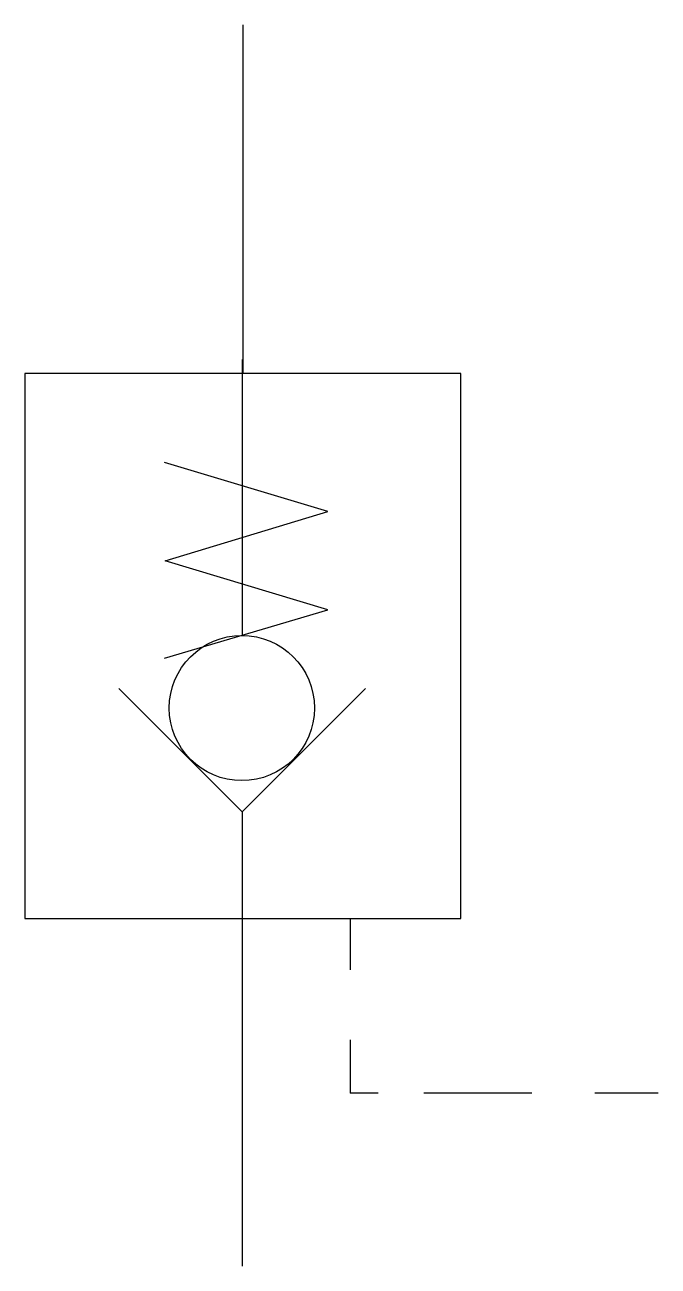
# Model space of a CAD drawing. Extents: x 585.7 to 600.2, y 138.6 to 167.1.
import ezdxf

# ---------------------------------------------------------------- set-up
doc = ezdxf.new("R2010")
doc.units = 0
doc.header["$LTSCALE"] = 5
doc.header["$MEASUREMENT"] = 0
doc.layers.add('11', color=1, linetype='CONTINUOUS')
doc.layers.add('12', color=2, linetype='CONTINUOUS')

msp = doc.modelspace()

# ---------------------------------------------------------------- linework, layer by layer
at = {"layer": '11'}
for p, q in [((590.72, 167.063), (590.72, 159.063)), ((590.714, 153.053), (590.714, 159.383)), ((585.72, 159.063), (585.72, 146.563)), ((590.72, 159.063), (585.72, 159.063)), ((595.721, 159.063), (590.72, 159.063)), ((595.72, 146.563), (595.72, 159.063)), ((592.671, 155.896), (588.923, 157.023)), ((588.935, 154.769), (592.671, 155.896)), ((592.671, 153.642), (588.935, 154.769)), ((588.923, 152.53), (592.671, 153.642)), ((587.873, 151.835), (590.702, 149.007)), ((590.702, 149.007), (593.53, 151.835)), ((590.702, 149.01), (590.702, 138.585)), ((585.72, 146.563), (595.72, 146.563))]:
    msp.add_line(p, q, dxfattribs=at)
msp.add_circle((590.697, 151.389), 1.665, dxfattribs=at)
at = {"layer": '12'}
for p, q in [((593.18, 146.553), (593.18, 145.38)), ((593.18, 143.78), (593.18, 142.555)), ((593.819, 142.555), (593.18, 142.555)), ((597.347, 142.555), (594.873, 142.555)), ((600.244, 142.555), (598.794, 142.555))]:
    msp.add_line(p, q, dxfattribs=at)

doc.saveas('drawing.dxf')
